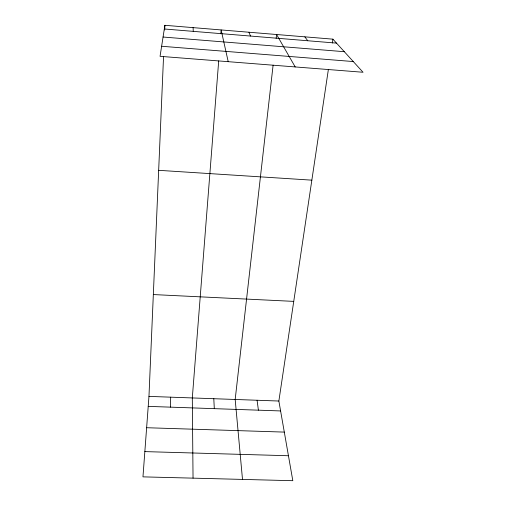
<?xml version="1.0" encoding="UTF-8"?>
<svg xmlns="http://www.w3.org/2000/svg" width="506" height="506" viewBox="0 0 506 506"><rect width="100%" height="100%" fill="white"/><g stroke="black" fill="none" stroke-linecap="round" stroke-linejoin="round"><path stroke-width="0.76" d="M170.37 407.14L170.693 397.166M328.369 69.518L278.863 401.03L292.816 480.7L142.964 476.861L148.966 396.394L163.546 56.577M164.684 29.993L164.886 25.3L332.897 39.158L363.036 72.263L160.06 56.324L164.886 25.3M218.7 60.903L192.305 397.944L193.045 478.145M220.825 33.807L221.128 29.936L228.212 61.675M273.101 65.179L235.176 399.474L242.5 479.41M276.143 38.342L276.58 34.509L295.2 66.937M332.322 43.048L332.897 39.158M144.849 451.605L288.445 455.742M146.626 427.722L284.302 432.099M148.22 406.381L280.602 410.942M148.966 396.394L278.863 401.03M153.337 294.562L293.746 301.38M158.663 170.32L311.848 180.155M161.629 46.261L353.296 61.555M164.311 28.987L336.496 43.111M163.065 37.027L344.327 51.701M304.84 36.843L307.756 40.752M248.952 32.232L250.489 36.059M257.08 400.252L258.408 410.176M213.798 398.709L214.304 408.658M193.102 27.628L193.248 31.366"/></g></svg>
